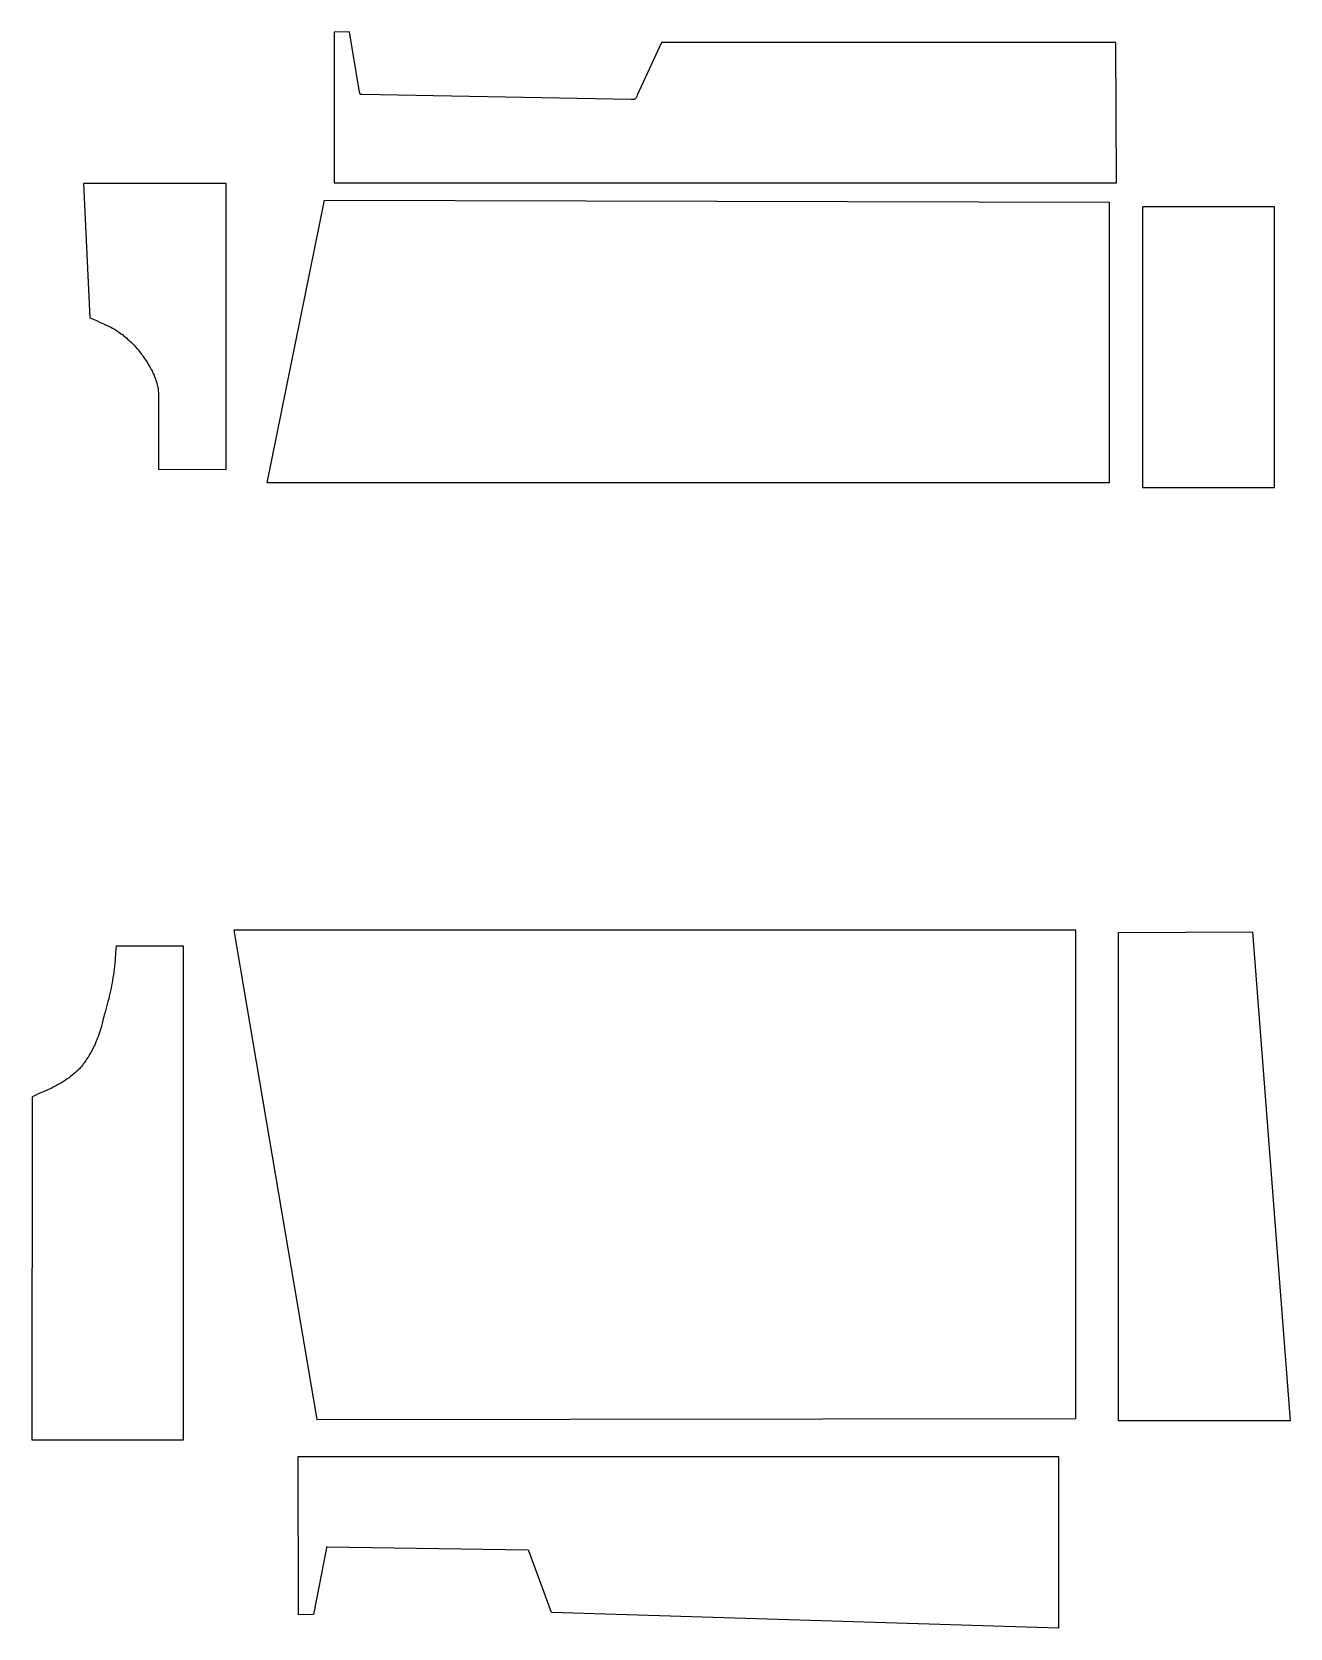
# Model space of a CAD drawing. Extents: x -1273 to 5386, y -1653 to 3649.
# Drawn here: x -1273 to -63, y -428 to 1108 of the extents above; entities that cross this region are included whole.
import ezdxf

# ---------------------------------------------------------------- set-up
doc = ezdxf.new("R2010")
doc.units = 0
doc.layers.add('Default_Layer', color=1, linetype='CONTINUOUS')

msp = doc.modelspace()

# ---------------------------------------------------------------- linework, layer by layer
at = {"layer": 'Default_Layer'}
for points in [[(-958, 1049.8), (-967.6, 1107.8), (-982.6, 1107.7), (-982.6, 962.7), (-229.6, 962.7), (-230.3, 1097.7), (-667.6, 1097.7), (-690.8, 1046.8), (-691.4, 1045.5), (-691.7, 1044.9), (-691.9, 1044.5), (-692.2, 1044.1), (-692.4, 1043.7), (-692.6, 1043.5), (-692.9, 1043.3), (-693.1, 1043.1), (-693.5, 1043), (-693.8, 1042.9), (-694.3, 1042.8), (-694.8, 1042.8), (-695.4, 1042.8), (-696.8, 1042.8), (-955.9, 1047.7), (-956.3, 1047.7), (-956.7, 1047.7), (-956.9, 1047.7), (-957.2, 1047.8), (-957.3, 1047.9), (-957.5, 1047.9), (-957.6, 1048.1), (-957.7, 1048.2), (-957.7, 1048.3), (-957.8, 1048.5), (-957.8, 1048.9), (-957.9, 1049.3), (-958, 1049.8)], [(-1223.5, 961.8), (-1217.5, 832.8), (-1216, 832.1), (-1214.4, 831.4), (-1211.2, 830), (-1208.1, 828.6), (-1204.9, 827.2), (-1203.3, 826.5), (-1201.8, 825.8), (-1200.2, 825.1), (-1198.8, 824.4), (-1197.3, 823.7), (-1195.9, 822.9), (-1194.6, 822.2), (-1193.3, 821.4), (-1192, 820.6), (-1190.8, 819.7), (-1189.5, 818.9), (-1188.3, 818), (-1187.1, 817.1), (-1185.9, 816.2), (-1184.7, 815.2), (-1183.5, 814.3), (-1182.3, 813.3), (-1181.2, 812.3), (-1180.1, 811.3), (-1179, 810.3), (-1177.9, 809.3), (-1176.9, 808.3), (-1175.9, 807.3), (-1175, 806.3), (-1174, 805.2), (-1173.1, 804.1), (-1172.1, 803), (-1171.1, 801.8), (-1170.2, 800.6), (-1169.2, 799.4), (-1168.3, 798.2), (-1167.3, 797), (-1166.4, 795.8), (-1165.6, 794.6), (-1164.8, 793.5), (-1164, 792.4), (-1163.3, 791.3), (-1162.7, 790.4), (-1162.1, 789.4), (-1161.6, 788.6), (-1159.9, 785.6), (-1158.4, 782.9), (-1157.7, 781.6), (-1157.1, 780.4), (-1156.5, 779.3), (-1156, 778.2), (-1155.7, 777.7), (-1155.5, 777), (-1154.9, 775.7), (-1154.4, 774.1), (-1153.9, 772.6), (-1153.4, 771), (-1153, 769.5), (-1152.3, 767), (-1152.2, 766.4), (-1152, 765.7), (-1151.9, 765), (-1151.8, 764.1), (-1151.8, 763.3), (-1151.7, 762.4), (-1151.6, 760.5), (-1151.6, 758.5), (-1151.6, 756.6), (-1151.5, 754.7), (-1151.5, 753), (-1151.5, 751.8), (-1151.4, 749.8), (-1151.4, 744), (-1151.4, 726.7), (-1151.5, 706.1), (-1151.5, 687.2), (-1086.5, 686.8), (-1086.5, 961.8), (-1223.5, 961.8)], [(-236.8, 673.9), (-1046.8, 673.9), (-991.8, 945.8), (-236.8, 943.9), (-236.8, 673.9)], [(-204.7, 939.5), (-204.7, 669.5), (-77.7, 669.5), (-77.7, 939.5), (-204.7, 939.5)], [(-269, 243.7), (-1079, 243.7), (-999, -227.4), (-269, -226.3), (-269, 243.7)], [(-227.8, -228.7), (-227.8, 241.3), (-98.8, 242.1), (-62.8, -228.7), (-227.8, -228.7)], [(-1207.9, 145.9), (-1208.6, 144), (-1209.3, 142), (-1210.1, 140), (-1210.8, 138), (-1211.7, 136), (-1212.5, 134), (-1213.4, 132.1), (-1214.4, 130.2), (-1215.4, 128.2), (-1216.6, 126), (-1217.9, 123.8), (-1219.3, 121.5), (-1220.7, 119.3), (-1221.4, 118.2), (-1222.1, 117.2), (-1222.8, 116.2), (-1223.5, 115.2), (-1224.1, 114.4), (-1224.7, 113.6), (-1225.4, 112.8), (-1226, 112.1), (-1226.6, 111.4), (-1227.3, 110.6), (-1228, 109.9), (-1228.6, 109.2), (-1230, 107.9), (-1231.5, 106.6), (-1232.9, 105.3), (-1234.4, 104), (-1236, 102.8), (-1236.7, 102.2), (-1237.5, 101.6), (-1239.3, 100.4), (-1241, 99.2), (-1242.9, 98), (-1244.8, 96.8), (-1246.8, 95.7), (-1248.7, 94.6), (-1250.6, 93.5), (-1251.6, 93), (-1252.7, 92.4), (-1253.9, 91.9), (-1255.2, 91.2), (-1258, 90), (-1260.9, 88.7), (-1267.1, 86), (-1270.2, 84.6), (-1273.1, 83.3), (-1273.3, -246.7), (-1127.3, -246.7), (-1127.3, 228.3), (-1192.3, 228.3), (-1192.5, 225.1), (-1192.8, 221.8), (-1193.3, 215.1), (-1193.6, 211.9), (-1193.9, 208.8), (-1194.2, 205.8), (-1194.4, 204.4), (-1194.5, 203.1), (-1194.9, 200.5), (-1195.3, 197.9), (-1195.7, 195.4), (-1196.2, 192.8), (-1196.6, 190.3), (-1197.1, 187.7), (-1197.7, 185.2), (-1198.2, 182.6), (-1198.8, 180.1), (-1199.4, 177.5), (-1200.1, 174.9), (-1200.8, 172.4), (-1202.2, 167.2), (-1202.9, 164.7), (-1203.6, 162.1), (-1204.1, 160.1), (-1204.6, 158.1), (-1205.6, 154), (-1206.1, 152), (-1206.7, 149.9), (-1207.3, 147.9), (-1207.6, 146.9), (-1207.9, 145.9)], [(-990, -350.8), (-1002.5, -414.8), (-1016.8, -415.2), (-1017, -262.9), (-285.5, -262.9), (-285.5, -427.9), (-773.5, -413), (-795.3, -353.5), (-795.4, -353.2), (-795.5, -353.1), (-795.6, -353), (-795.6, -353), (-795.8, -353), (-795.9, -352.9), (-796.1, -352.9), (-989, -350), (-989.3, -350), (-989.5, -350), (-989.7, -350), (-989.8, -350.1), (-989.9, -350.2), (-989.9, -350.4), (-990, -350.8)]]:
    msp.add_lwpolyline(points, close=True, dxfattribs=at)

doc.saveas('drawing.dxf')
